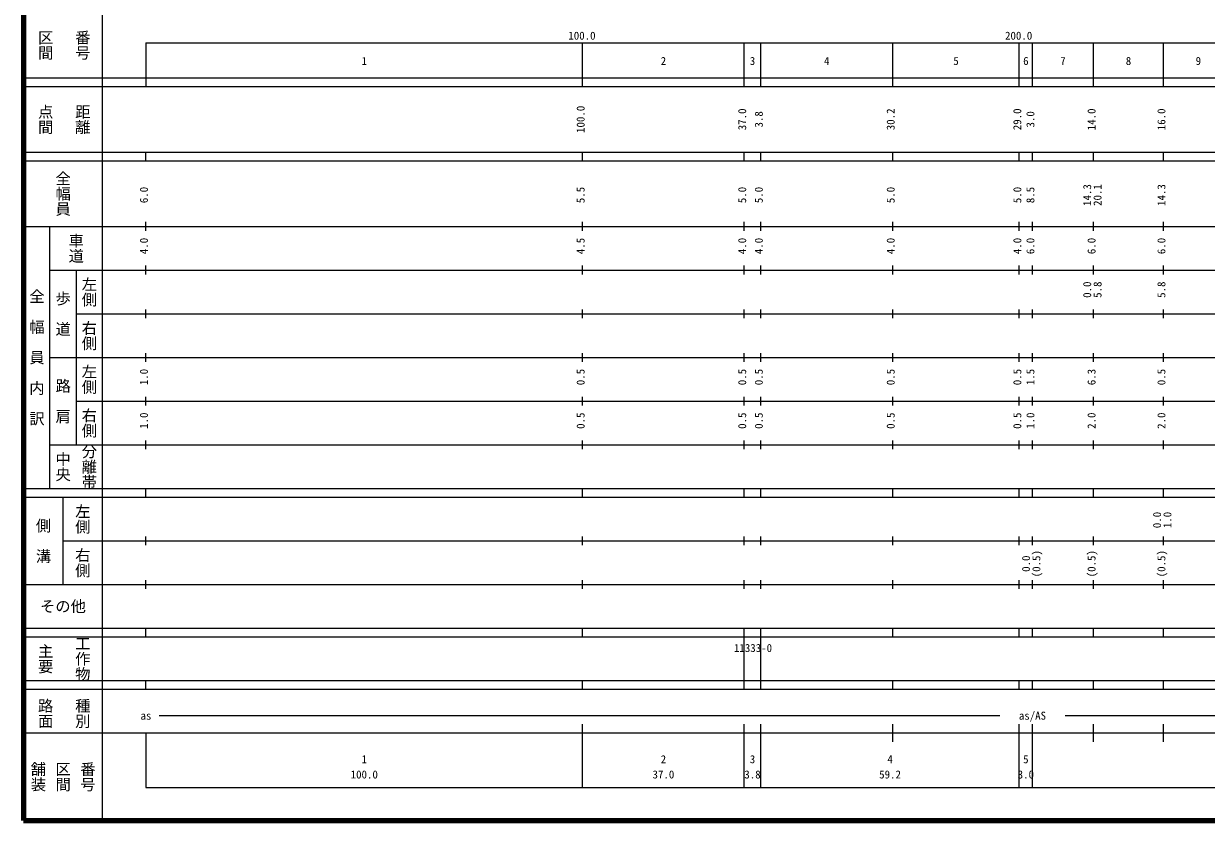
# Model space of a CAD drawing. Units: millimetres on the paper, enlarged 1000 times. Extents: x 40000 to 680000, y 20000 to 380000.
# Drawn here: x 40000 to 310828, y 20000 to 202409 of the extents above; entities that cross this region are included whole.
import ezdxf
from ezdxf.enums import TextEntityAlignment as Align

# ---------------------------------------------------------------- set-up
doc = ezdxf.new("R2010")
doc.units = ezdxf.units.MM
doc.header["$LTSCALE"] = 1000
doc.layers.add('M-TTL', color=2, linetype='Continuous', lineweight=140)
doc.layers.add('M-TTL-BAND', color=7, linetype='Continuous', lineweight=25)
doc.styles.add('@ＭＳ ゴシック', font='')
doc.styles.add('ＭＳ ゴシック', font='')
doc.styles.get('@ＭＳ ゴシック').set_extended_font_data('@MS Gothic')
doc.styles.get('ＭＳ ゴシック').set_extended_font_data('MS Gothic')

msp = doc.modelspace()

# ---------------------------------------------------------------- linework, layer by layer
at = {"layer": 'M-TTL'}
for p, q in [((40000, 380000), (40000, 20000)), ((40000, 20000), (680000, 20000))]:
    msp.add_line(p, q, dxfattribs=at)
at = {"layer": 'M-TTL-BAND'}
for p, q in [((58000, 370000), (58000, 20000)), ((68000, 198000), (579000, 198000)), ((68000, 198000), (68000, 188000)), ((168000, 188000), (168000, 198000)), ((205000, 188000), (205000, 198000)), ((208800, 188000), (208800, 198000)), ((239000, 188000), (239000, 198000)), ((268000, 188000), (268000, 198000)), ((271000, 188000), (271000, 198000)), ((285000, 188000), (285000, 198000)), ((301000, 188000), (301000, 198000)), ((40000, 190000), (579000, 190000)), ((40000, 188000), (579000, 188000)), ((40000, 173000), (579000, 173000)), ((40000, 171000), (579000, 171000)), ((68000, 171000), (68000, 173000)), ((168000, 171000), (168000, 173000)), ((205000, 171000), (205000, 173000)), ((208800, 171000), (208800, 173000)), ((239000, 171000), (239000, 173000)), ((268000, 171000), (268000, 173000)), ((271000, 171000), (271000, 173000)), ((285000, 171000), (285000, 173000)), ((301000, 171000), (301000, 173000)), ((40000, 156000), (579000, 156000)), ((46000, 96000), (46000, 156000)), ((68000, 155000), (68000, 157000)), ((168000, 155000), (168000, 157000)), ((205000, 155000), (205000, 157000)), ((208800, 155000), (208800, 157000)), ((239000, 155000), (239000, 157000)), ((268000, 155000), (268000, 157000)), ((271000, 155000), (271000, 157000)), ((285000, 155000), (285000, 157000)), ((301000, 155000), (301000, 157000)), ((68000, 145000), (68000, 147000)), ((168000, 145000), (168000, 147000)), ((205000, 145000), (205000, 147000)), ((208800, 145000), (208800, 147000)), ((239000, 145000), (239000, 147000)), ((268000, 145000), (268000, 147000)), ((271000, 145000), (271000, 147000)), ((285000, 145000), (285000, 147000)), ((301000, 145000), (301000, 147000)), ((46000, 146000), (579000, 146000)), ((52000, 146000), (52000, 106000)), ((52000, 136000), (579000, 136000)), ((68000, 135000), (68000, 137000)), ((168000, 135000), (168000, 137000)), ((205000, 135000), (205000, 137000)), ((208800, 135000), (208800, 137000)), ((239000, 135000), (239000, 137000)), ((268000, 135000), (268000, 137000)), ((271000, 135000), (271000, 137000)), ((285000, 135000), (285000, 137000)), ((301000, 135000), (301000, 137000)), ((46000, 126000), (579000, 126000)), ((68000, 125000), (68000, 127000)), ((168000, 125000), (168000, 127000)), ((205000, 125000), (205000, 127000)), ((208800, 125000), (208800, 127000)), ((239000, 125000), (239000, 127000)), ((268000, 125000), (268000, 127000)), ((271000, 125000), (271000, 127000)), ((285000, 125000), (285000, 127000)), ((301000, 125000), (301000, 127000)), ((68000, 115000), (68000, 117000)), ((168000, 115000), (168000, 117000)), ((205000, 115000), (205000, 117000)), ((208800, 115000), (208800, 117000)), ((239000, 115000), (239000, 117000)), ((268000, 115000), (268000, 117000)), ((271000, 115000), (271000, 117000)), ((285000, 115000), (285000, 117000)), ((301000, 115000), (301000, 117000)), ((52000, 116000), (579000, 116000)), ((46000, 106000), (579000, 106000)), ((68000, 105000), (68000, 107000)), ((168000, 105000), (168000, 107000)), ((205000, 105000), (205000, 107000)), ((208800, 105000), (208800, 107000)), ((239000, 105000), (239000, 107000)), ((268000, 105000), (268000, 107000)), ((271000, 105000), (271000, 107000)), ((285000, 105000), (285000, 107000)), ((301000, 105000), (301000, 107000)), ((40000, 96000), (579000, 96000)), ((68000, 94000), (68000, 96000)), ((168000, 94000), (168000, 96000)), ((205000, 94000), (205000, 96000)), ((208800, 94000), (208800, 96000)), ((239000, 94000), (239000, 96000)), ((268000, 94000), (268000, 96000)), ((271000, 94000), (271000, 96000)), ((285000, 94000), (285000, 96000)), ((301000, 94000), (301000, 96000)), ((40000, 94000), (579000, 94000)), ((49000, 94000), (49000, 74000)), ((49000, 84000), (579000, 84000)), ((68000, 83000), (68000, 85000)), ((168000, 83000), (168000, 85000)), ((205000, 83000), (205000, 85000)), ((208800, 83000), (208800, 85000)), ((239000, 83000), (239000, 85000)), ((268000, 83000), (268000, 85000)), ((271000, 83000), (271000, 85000)), ((285000, 83000), (285000, 85000)), ((301000, 83000), (301000, 85000)), ((40000, 74000), (579000, 74000)), ((68000, 73000), (68000, 75000)), ((168000, 73000), (168000, 75000)), ((205000, 73000), (205000, 75000)), ((208800, 73000), (208800, 75000)), ((239000, 73000), (239000, 75000)), ((268000, 73000), (268000, 75000)), ((271000, 73000), (271000, 75000)), ((285000, 73000), (285000, 75000)), ((301000, 73000), (301000, 75000)), ((40000, 64000), (579000, 64000)), ((68000, 62000), (68000, 64000)), ((168000, 62000), (168000, 64000)), ((205000, 62000), (205000, 64000)), ((208800, 62000), (208800, 64000)), ((239000, 62000), (239000, 64000)), ((268000, 62000), (268000, 64000)), ((271000, 62000), (271000, 64000)), ((285000, 62000), (285000, 64000)), ((301000, 62000), (301000, 64000)), ((40000, 62000), (579000, 62000)), ((205000, 52000), (205000, 62000)), ((208800, 52000), (208800, 62000)), ((40000, 52000), (579000, 52000)), ((68000, 50000), (68000, 52000)), ((168000, 50000), (168000, 52000)), ((205000, 50000), (205000, 52000)), ((208800, 50000), (208800, 52000)), ((239000, 50000), (239000, 52000)), ((268000, 50000), (268000, 52000)), ((271000, 50000), (271000, 52000)), ((285000, 50000), (285000, 52000)), ((301000, 50000), (301000, 52000)), ((40000, 50000), (579000, 50000)), ((71000, 44000), (263500, 44000)), ((278500, 44000), (469500, 44000)), ((168000, 27500), (168000, 42000)), ((205000, 27500), (205000, 42000)), ((208800, 27500), (208800, 42000)), ((239000, 38000), (239000, 42000)), ((268000, 27500), (268000, 42000)), ((271000, 27500), (271000, 42000)), ((285000, 38000), (285000, 42000)), ((301000, 38000), (301000, 42000)), ((40000, 40000), (579000, 40000)), ((68000, 40000), (68000, 27500)), ((68000, 27500), (579000, 27500))]:
    msp.add_line(p, q, dxfattribs=at)

# ---------------------------------------------------------------- texts
at = {"layer": 'M-TTL-BAND', "style": '@ＭＳ ゴシック'}
for s, p in [('区間', (45000, 197500)), ('番号', (53500, 197500)), ('点間', (45000, 180500)), ('距離', (53500, 180500)), ('全幅員', (49000, 163500)), ('車道', (52000, 151000)), ('左側', (55000, 141000)), ('全\u3000幅\u3000員\u3000内\u3000訳', (43000, 126000)), ('歩\u3000道', (49000, 136000)), ('右側', (55000, 131000)), ('左側', (55000, 121000)), ('路\u3000肩', (49000, 116000)), ('右側', (55000, 111000)), ('分離帯', (55000, 101000)), ('中央', (49000, 101000)), ('左側', (53500, 89000)), ('側\u3000溝', (44500, 84000)), ('右側', (53500, 79000)), ('主要', (45000, 57000)), ('工作物', (53500, 57000)), ('路面', (45000, 44500)), ('種別', (53500, 44500)), ('舗装', (43333, 30000)), ('区間', (49000, 30000)), ('番号', (54667, 30000))]:
    msp.add_text(s, height=2566, rotation=270, dxfattribs=at).set_placement(p, align=Align.MIDDLE_CENTER)
at = {"layer": 'M-TTL-BAND', "style": 'ＭＳ ゴシック'}
for s, p in [('100.0', (167844, 198195)), ('200.0', (267844, 198195)), ('1', (118000, 192405)), ('2', (186500, 192405)), ('3', (206900, 192405)), ('4', (223900, 192405)), ('5', (253500, 192405)), ('6', (269500, 192405)), ('7', (278000, 192405)), ('8', (293000, 192405)), ('9', (309000, 192405)), ('as', (68000, 42500)), ('as/AS', (271000, 42500)), ('1', (118000, 32523)), ('2', (186500, 32523)), ('3', (206900, 32523)), ('4', (238400, 32523)), ('5', (269500, 32523)), ('100.0', (118000, 29033)), ('37.0', (186500, 29033)), ('3.8', (206900, 29033)), ('59.2', (238400, 29033)), ('3.0', (269500, 29033))]:
    msp.add_text(s, height=1833, dxfattribs=at).set_placement(p, align=Align.BOTTOM_CENTER)
for s, p in [('100.0', (169000, 180500)), ('37.0', (206000, 180500)), ('3.8', (209800, 180500)), ('30.2', (240000, 180500)), ('29.0', (269000, 180500)), ('3.0', (272000, 180500)), ('14.0', (286000, 180500)), ('16.0', (302000, 180500)), ('14.3', (285000, 163174)), ('20.1', (287370, 163174)), ('14.3', (302000, 163174)), ('6.0', (69000, 163174)), ('5.5', (169000, 163174)), ('5.0', (206000, 163174)), ('5.0', (209800, 163174)), ('5.0', (240000, 163174)), ('5.0', (269000, 163174)), ('8.5', (272000, 163174)), ('4.0', (69000, 151500)), ('4.5', (169000, 151500)), ('4.0', (206000, 151500)), ('4.0', (209800, 151500)), ('4.0', (240000, 151500)), ('4.0', (269000, 151500)), ('6.0', (272000, 151500)), ('6.0', (286000, 151500)), ('6.0', (302000, 151500)), ('0.0', (285000, 141500)), ('5.8', (287370, 141500)), ('5.8', (302000, 141500)), ('1.0', (69000, 121500)), ('0.5', (169000, 121500)), ('0.5', (206000, 121500)), ('0.5', (209800, 121500)), ('0.5', (240000, 121500)), ('0.5', (269000, 121500)), ('1.5', (272000, 121500)), ('6.3', (286000, 121500)), ('0.5', (302000, 121500)), ('1.0', (69000, 111500)), ('0.5', (169000, 111500)), ('0.5', (206000, 111500)), ('0.5', (209800, 111500)), ('0.5', (240000, 111500)), ('0.5', (269000, 111500)), ('1.0', (272000, 111500)), ('2.0', (286000, 111500)), ('2.0', (302000, 111500)), ('0.0', (301000, 88764)), ('1.0', (303370, 88764)), ('(0.5)', (273370, 78764)), ('(0.5)', (286000, 78764)), ('(0.5)', (302000, 78764)), ('0.0', (271000, 78764))]:
    msp.add_text(s, height=1833, rotation=90, dxfattribs=at).set_placement(p, align=Align.BOTTOM_CENTER)
msp.add_text('その他', height=2566, dxfattribs=at).set_placement((49000, 69000), align=Align.MIDDLE_CENTER)
msp.add_text('11333-0', height=1833, dxfattribs=at).set_placement((202656, 57999), align=Align.BOTTOM_LEFT)

doc.saveas('drawing.dxf')
